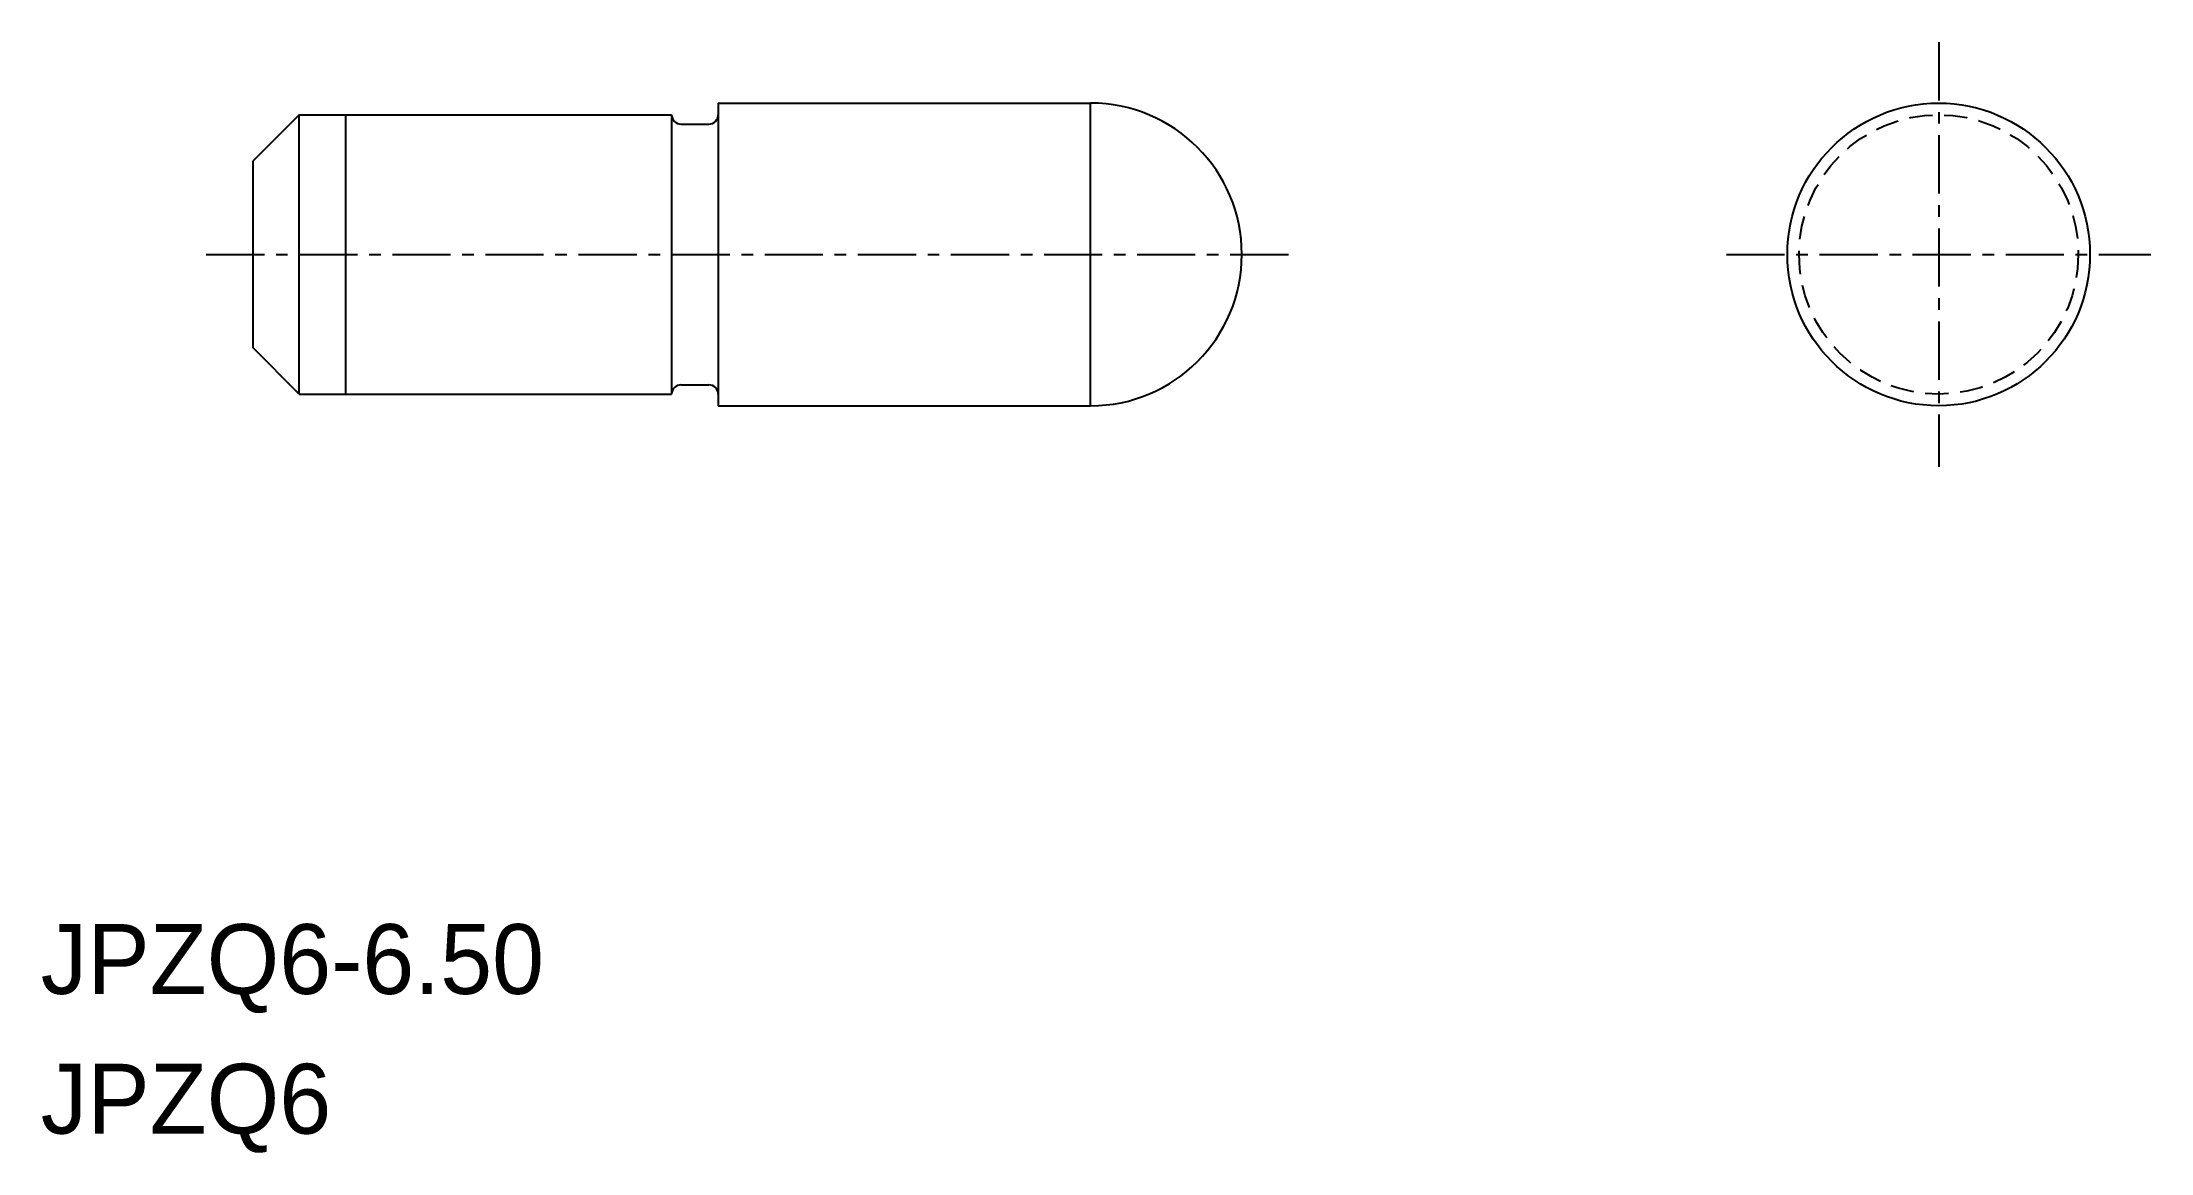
# Model space of a CAD drawing. Extents: x -1798.7 to -1753.4, y -573 to -549.1.
import ezdxf

# ---------------------------------------------------------------- set-up
doc = ezdxf.new("R2010")
doc.units = 0
doc.linetypes.add('CENTER', pattern=[2, 1.25, -0.25, 0.25, -0.25])
doc.linetypes.add('DASHED', pattern=[0.75, 0.5, -0.25])
doc.layers.get('0').update_dxf_attribs({"linetype": 'CONTINUOUS'})
doc.layers.add('CENTER', color=1, linetype='CENTER')

msp = doc.modelspace()

# ---------------------------------------------------------------- linework, layer by layer
at = {"color": 7, "linetype": 'CONTINUOUS'}
for p, q in [((-1793.219, -550.698), (-1794.219, -551.698)), ((-1793.219, -556.698), (-1793.219, -550.698)), ((-1793.219, -550.698), (-1785.219, -550.698)), ((-1792.219, -556.698), (-1792.219, -550.698)), ((-1785.219, -550.698), (-1785.219, -556.698)), ((-1784.219, -550.448), (-1784.219, -556.948)), ((-1784.219, -550.448), (-1776.219, -550.448)), ((-1785.019, -550.898), (-1784.419, -550.898)), ((-1794.219, -551.698), (-1794.219, -555.698)), ((-1793.219, -556.698), (-1794.219, -555.698)), ((-1793.219, -556.698), (-1785.219, -556.698)), ((-1785.019, -556.498), (-1784.419, -556.498)), ((-1784.219, -556.948), (-1776.219, -556.948))]:
    msp.add_line(p, q, dxfattribs=at)
at = {"linetype": 'CONTINUOUS'}
msp.add_line((-1776.219, -556.948), (-1776.219, -550.448), dxfattribs=at)
msp.add_circle((-1757.999, -553.698), 3.25, dxfattribs=at)
at = {"color": 3, "linetype": 'DASHED'}
msp.add_circle((-1757.999, -553.698), 3, dxfattribs=at)
at = {"color": 7, "linetype": 'CONTINUOUS'}
for centre, start, end in [((-1785.019, -550.698), 180, 270), ((-1784.419, -550.698), 270, 0), ((-1785.019, -556.698), 90, 180), ((-1784.419, -556.698), 0, 90)]:
    msp.add_arc(centre, 0.2, start, end, dxfattribs=at)
at = {"linetype": 'CONTINUOUS'}
msp.add_arc((-1776.219, -553.698), 3.25, 270, 90, dxfattribs=at)
at = {"layer": 'CENTER', "color": 1, "linetype": 'CENTER'}
for p, q in [((-1757.999, -549.139), (-1757.999, -558.256)), ((-1795.219, -553.698), (-1771.781, -553.698)), ((-1762.558, -553.698), (-1753.441, -553.698))]:
    msp.add_line(p, q, dxfattribs=at)

# ---------------------------------------------------------------- texts
for s, p in [('JPZQ6-6.50', (-1798.774, -569.58)), ('JPZQ6', (-1798.774, -572.58))]:
    msp.add_text(s, height=1.5).set_placement(p)

doc.saveas('drawing.dxf')
